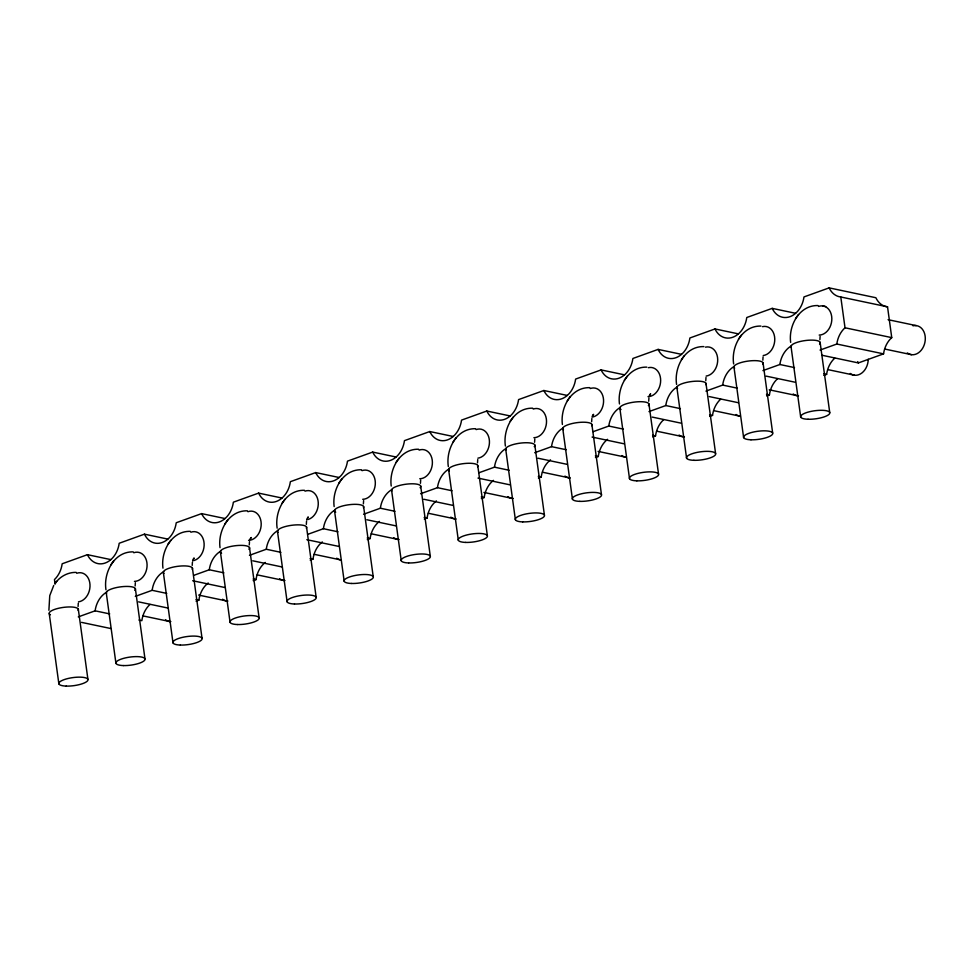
<?xml version="1.0" encoding="UTF-8"?>
<svg xmlns="http://www.w3.org/2000/svg" width="974" height="974" viewBox="0 0 974 974"><rect width="100%" height="100%" fill="white"/><g stroke="black" fill="none" stroke-linecap="round" stroke-linejoin="round"><path stroke-width="1.46" d="M78.078 606.485L78.297 603.223M135.143 585.958L135.362 582.696M192.207 565.431L192.426 562.168M249.271 544.904L249.49 541.654M306.335 524.377L306.554 521.127M363.387 503.85L363.619 500.599M420.451 483.323L420.671 480.072M477.516 462.808L477.735 459.545M534.58 442.281L534.799 439.018M591.644 421.754L591.863 418.491M648.708 401.227L648.928 397.964M705.773 380.7L705.992 377.437M762.837 360.173L763.056 356.91M819.889 339.646L820.12 336.383M53.716 585.484L49.759 595.625L48.895 610.272M133.243 551.881C114.128 551.321 103.317 572.773 105.959 589.745M190.307 531.354C171.619 530.781 160.649 551.467 162.962 568.159M247.372 510.826C228.707 510.242 217.726 530.927 220.027 547.632M304.436 490.299C285.321 489.739 274.498 511.204 277.152 528.164M361.5 469.772C342.836 469.2 331.854 489.873 334.155 506.577M418.564 449.245C399.9 448.673 388.918 469.346 391.219 486.05M475.616 428.718C456.502 428.158 445.69 449.623 448.332 466.583M532.681 408.191C513.566 407.631 502.754 429.096 505.396 446.055M589.745 387.664C571.093 387.092 560.111 407.777 562.4 424.469M646.809 367.137C628.145 366.565 617.175 387.25 619.464 403.942M703.873 346.61C684.759 346.05 673.935 367.515 676.589 384.474M760.938 326.083C741.823 325.523 730.999 346.988 733.653 363.947M818.002 305.556C799.337 304.984 788.356 325.669 790.657 342.373M54.994 583.706C59.536 576.718 67.803 572.14 76.179 572.395M170.803 540.278L167.845 544.429M193.473 558.954L194.143 558.005L192.828 559.855M250.537 538.427L251.207 537.49L249.88 539.328M307.601 517.9L308.271 516.963L306.944 518.813M592.91 415.265L593.592 414.327L592.265 416.178M649.975 394.75L650.644 393.8L649.317 395.651M55.36 583.183L56.687 581.332M112.412 562.655L113.739 560.805M110.78 564.957L112.059 563.179M226.54 521.601L227.867 519.751M224.909 523.902L226.175 522.125M281.973 503.375L283.239 501.598M283.604 501.074L284.932 499.224M339.037 482.848L340.303 481.083M340.669 480.547L341.996 478.697M396.089 462.321L397.368 460.556M397.733 460.02L399.06 458.182M453.154 441.794L454.432 440.029M454.797 439.505L456.124 437.655M510.218 421.279L511.496 419.502M511.861 418.978L513.176 417.128M567.282 400.752L568.56 398.975M568.913 398.451L570.24 396.601M624.346 380.225L625.612 378.448M625.978 377.924L627.305 376.074M681.41 359.698L682.677 357.921M683.042 357.397L684.369 355.547M738.475 339.171L739.741 337.394M740.106 336.87L741.433 335.019M795.539 318.644L796.805 316.867M797.17 316.343L798.497 314.492M110.793 559.6L87.429 554.681L62.166 563.776A22.11 16.838 -78.1 0 1 54.471 579.567L55.08 584.047M167.82 539.097L144.456 534.166L119.193 543.261A22.11 16.838 -78.1 0 1 105.241 563.009A22.11 16.838 -78.1 0 1 87.429 554.681M224.97 518.533L201.606 513.615L176.233 522.746A22.11 16.838 -78.1 0 1 162.268 542.494A22.11 16.838 -78.1 0 1 144.456 534.166M281.961 498.031L258.597 493.112L233.37 502.182A22.11 16.838 -78.1 0 1 219.406 521.93A22.11 16.838 -78.1 0 1 201.606 513.615M339.074 477.491L315.71 472.573L290.362 481.692A22.11 16.838 -78.1 0 1 276.397 501.44A22.11 16.838 -78.1 0 1 258.597 493.112M396.041 457.001L372.677 452.082L347.474 461.14A22.11 16.838 -78.1 0 1 333.522 480.888A22.11 16.838 -78.1 0 1 315.71 472.573M453.129 436.462L429.765 431.543L404.454 440.65A22.11 16.838 -78.1 0 1 390.489 460.398A22.11 16.838 -78.1 0 1 372.677 452.082M510.169 415.947L486.793 411.028L461.542 420.111A22.11 16.838 -78.1 0 1 447.577 439.858A22.11 16.838 -78.1 0 1 429.765 431.543M567.221 395.42L543.857 390.501L518.57 399.596A22.11 16.838 -78.1 0 1 504.605 419.344A22.11 16.838 -78.1 0 1 486.793 411.028M624.468 374.832L601.104 369.913L575.622 379.069A22.11 16.838 -78.1 0 1 561.657 398.829A22.11 16.838 -78.1 0 1 543.857 390.501M681.471 354.329L658.107 349.398L632.881 358.481A22.11 16.838 -78.1 0 1 618.916 378.229A22.11 16.838 -78.1 0 1 601.104 369.913M738.353 333.863L714.989 328.944L689.884 337.978A22.11 16.838 -78.1 0 1 675.919 357.726A22.11 16.838 -78.1 0 1 658.107 349.398M795.563 313.287L772.199 308.368L746.766 317.512A22.11 16.838 -78.1 0 1 732.801 337.26A22.11 16.838 -78.1 0 1 714.989 328.944M821.886 355.23L858.386 362.925L883.564 353.866A22.11 16.838 -78.1 0 1 891.746 337.625L887.533 306.834A22.11 16.838 -78.1 0 1 875.87 297.727L829.142 287.878L803.964 296.936A22.11 16.838 -78.1 0 1 789.999 316.684A22.11 16.838 -78.1 0 1 772.199 308.368M78.285 616.883L95.123 610.832L109.721 613.9M135.313 596.368L152.151 590.317L166.749 593.397M193.789 575.342L209.288 569.766L223.898 572.834M249.466 555.314L266.279 549.263L280.889 552.331M307.906 534.288L323.405 528.712L338.002 531.792M363.57 514.26L380.371 508.221L394.969 511.301M420.573 493.757L437.46 487.682L452.058 490.762M479.05 472.719L494.488 467.167L509.098 470.247M534.689 452.715L551.54 446.652L566.15 449.72M593.227 431.652L608.799 426.052L623.397 429.132M648.976 411.6L665.802 405.549L680.4 408.63M705.943 391.11L722.684 385.083L737.294 388.163M762.934 370.607L779.882 364.507L794.492 367.588M820.047 350.068L836.824 344.029L883.564 353.866M196.078 601.165L198.879 600.154A22.11 16.838 -78.1 0 1 208.18 583M253.203 580.614L256.028 579.603A22.11 16.838 -78.1 0 1 265.318 562.436M310.207 560.111L313.019 559.1A22.11 16.838 -78.1 0 1 322.309 541.934M367.32 539.572L370.132 538.561A22.11 16.838 -78.1 0 1 379.434 521.394M424.299 519.069L427.099 518.071A22.11 16.838 -78.1 0 1 436.401 500.904M481.375 498.542L484.188 497.531A22.11 16.838 -78.1 0 1 493.489 480.365M538.415 478.027L541.215 477.017A22.11 16.838 -78.1 0 1 550.517 459.85M595.467 457.5L598.279 456.489A22.11 16.838 -78.1 0 1 607.569 439.323M652.702 436.912L655.526 435.902A22.11 16.838 -78.1 0 1 663.684 419.684M709.729 416.397L712.53 415.387A22.11 16.838 -78.1 0 1 720.687 399.17M766.623 395.931L769.411 394.933A22.11 16.838 -78.1 0 1 777.569 378.716M823.797 375.367L826.622 374.357A22.11 16.838 -78.1 0 1 834.779 358.14M829.142 287.878A22.11 16.838 -78.1 0 0 840.793 296.985L887.533 306.834M822.786 305.933L825.757 306.554M888.069 319.679L916.254 325.608M840.793 296.985L845.018 327.788L891.746 337.625M884.855 349.069L911.554 354.694M827.79 369.596L854.49 375.221M823.7 373.736L826.622 374.357M766.136 376.122L795.344 382.271M769.241 389.807L797.438 395.736M766.489 394.312L769.411 394.933M709.255 396.576L738.462 402.737M713.662 410.638L740.374 416.263A14.744 11.225 -78.1 0 1 736.137 414.51M709.608 414.778L712.53 415.387M652.251 417.091L681.459 423.24M656.598 431.165L683.31 436.79M652.604 435.281L655.526 435.902M592.082 437.07L624.2 443.827M598.06 451.388L626.245 457.317A14.744 11.225 -78.1 0 1 622.009 455.564M595.357 455.881L598.279 456.489M537.94 458.206L567.148 464.354M542.481 472.22L569.181 477.844M538.305 476.396L541.215 477.017M477.991 478.1L510.12 484.869M483.932 492.43L512.117 498.371M481.266 496.91L484.188 497.531M423.824 499.26L453.032 505.409M428.353 513.274L455.053 518.899M424.177 517.45L427.099 518.071M366.857 519.751L396.065 525.899M371.289 533.801L397.989 539.426M367.21 537.94L370.132 538.561M306.822 539.681L338.94 546.438M314.225 554.328L340.937 559.953A14.744 11.225 -78.1 0 1 336.7 558.199M310.097 558.492L313.019 559.1M252.753 560.793L281.961 566.941M257.16 574.855L283.872 580.48M253.106 578.982L256.028 579.603M192.682 580.735L224.811 587.505M198.623 595.065L226.808 601.007M195.957 599.546L198.879 600.154M138.576 601.859L167.784 608.019M143.044 615.909L169.744 621.534M138.929 620.061L141.851 620.669A22.11 16.838 -78.1 0 1 150.008 604.452M81.548 622.374L110.756 628.522M820.108 342.3L829.726 412.477M791.083 346.902L800.689 417.091M763.044 362.827L772.662 433.004M734.019 367.429L743.625 437.618M705.98 383.354L715.598 453.531M676.954 387.956L686.573 458.145M648.928 403.881L658.534 474.058M619.89 408.483L629.508 478.672M591.863 424.408L601.469 494.585M562.826 429.01L572.444 499.199M534.799 444.923L544.417 515.112M505.762 449.538L515.38 519.726M477.735 465.45L487.353 535.639M448.697 470.065L458.316 540.241M420.671 485.977L430.289 556.166M391.645 490.592L401.251 560.768M363.606 506.504L373.225 576.693M334.581 511.119L344.187 581.295M306.542 527.031L316.16 597.22M277.517 531.646L287.123 601.822M249.49 547.558L259.096 617.747M220.453 552.173L230.071 622.349M192.426 568.086L202.032 638.262M163.388 572.7L173.007 642.877M135.362 588.613L144.968 658.789M106.324 593.227L115.943 663.404M78.297 609.14L87.916 679.316M49.26 613.742L58.878 683.931M705.407 347.17A14.744 11.225 -78.1 0 1 717.704 359.43A14.744 11.225 -78.1 0 1 706.162 376.061M798.534 395.809A14.744 11.225 -78.1 0 1 793.201 393.983M677.587 388.687A14.744 4.066 -7.8 0 1 690.578 381.674A14.744 4.066 -7.8 0 1 705.809 384.633M95.123 610.832A22.11 16.838 -78.1 0 1 106.75 592.131M857.704 361.598A22.11 16.838 -78.1 0 1 858.386 362.925M779.882 364.507A22.11 16.838 -78.1 0 1 791.521 345.819M722.684 385.083A22.11 16.838 -78.1 0 1 734.311 366.394M665.802 405.549A22.11 16.838 -78.1 0 1 677.429 386.848M608.799 426.052A22.11 16.838 -78.1 0 1 620.426 407.363M551.54 446.652A22.11 16.838 -78.1 0 1 563.179 427.951M494.488 467.167A22.11 16.838 -78.1 0 1 506.127 448.478M437.46 487.682A22.11 16.838 -78.1 0 1 449.087 468.993M380.371 508.221A22.11 16.838 -78.1 0 1 391.998 489.532M323.405 528.712A22.11 16.838 -78.1 0 1 335.032 510.023M266.279 549.263A22.11 16.838 -78.1 0 1 277.919 530.562M209.288 569.766A22.11 16.838 -78.1 0 1 220.928 551.065M152.151 590.317A22.11 16.838 -78.1 0 1 163.778 571.616M836.824 344.029A22.11 16.838 -78.1 0 1 845.018 327.788M76.703 573.272A14.744 11.225 -78.1 0 1 89.985 584.57A14.744 11.225 -78.1 0 1 78.48 601.847M170.852 621.595A14.744 11.225 -78.1 0 1 165.507 619.768M50.404 614.789A14.744 4.066 -7.8 0 1 62.178 607.569A14.744 4.066 -7.8 0 1 78.115 610.418M133.767 552.745A14.744 11.225 -78.1 0 1 147.086 564.725A14.744 11.225 -78.1 0 1 134.449 581.381M227.916 601.068A14.744 11.225 -78.1 0 1 222.571 599.241M106.568 593.604A14.744 4.066 -7.8 0 1 121.433 586.75A14.744 4.066 -7.8 0 1 134.814 590.354M190.831 532.218A14.744 11.225 -78.1 0 1 204.114 543.516A14.744 11.225 -78.1 0 1 192.596 560.793M284.968 580.541A14.744 11.225 -78.1 0 1 279.635 578.726M164.022 573.418A14.744 4.066 -7.8 0 1 177.012 566.418A14.744 4.066 -7.8 0 1 192.243 569.376M247.895 511.691A14.744 11.225 -78.1 0 1 261.202 523.671A14.744 11.225 -78.1 0 1 248.577 540.339M221.597 553.208A14.744 4.066 -7.8 0 1 234.113 545.878A14.744 4.066 -7.8 0 1 248.942 549.299M304.959 491.164A14.744 11.225 -78.1 0 1 318.242 502.462A14.744 11.225 -78.1 0 1 306.725 519.739M399.097 539.499A14.744 11.225 -78.1 0 1 393.764 537.672M278.15 532.364A14.744 4.066 -7.8 0 1 291.141 525.363A14.744 4.066 -7.8 0 1 306.372 528.322M362.024 470.637A14.744 11.225 -78.1 0 1 375.331 482.629A14.744 11.225 -78.1 0 1 362.693 499.285M456.161 518.972A14.744 11.225 -78.1 0 1 450.816 517.145M335.726 512.154A14.744 4.066 -7.8 0 1 347.487 504.946A14.744 4.066 -7.8 0 1 363.424 507.795M419.076 450.11A14.744 11.225 -78.1 0 1 432.395 462.102A14.744 11.225 -78.1 0 1 419.757 478.758M513.225 498.445A14.744 11.225 -78.1 0 1 507.88 496.618M391.889 490.969A14.744 4.066 -7.8 0 1 406.742 484.115A14.744 4.066 -7.8 0 1 420.123 487.718M476.14 429.583A14.744 11.225 -78.1 0 1 489.423 440.881A14.744 11.225 -78.1 0 1 477.917 458.157M570.289 477.917A14.744 11.225 -78.1 0 1 564.944 476.091M449.331 470.795A14.744 4.066 -7.8 0 1 462.321 463.782A14.744 4.066 -7.8 0 1 477.552 466.741M533.204 409.056A14.744 11.225 -78.1 0 1 546.524 421.048A14.744 11.225 -78.1 0 1 533.886 437.703M506.005 449.915A14.744 4.066 -7.8 0 1 520.871 443.06A14.744 4.066 -7.8 0 1 534.251 446.664M590.268 388.529A14.744 11.225 -78.1 0 1 603.551 399.827A14.744 11.225 -78.1 0 1 592.034 417.103M684.418 436.863A14.744 11.225 -78.1 0 1 679.073 435.037M563.459 429.741A14.744 4.066 -7.8 0 1 576.45 422.728A14.744 4.066 -7.8 0 1 591.681 425.687M648.343 367.697A14.744 11.225 -78.1 0 1 660.652 380.651A14.744 11.225 -78.1 0 1 648.014 396.649M621.035 409.518A14.744 4.066 -7.8 0 1 633.55 402.201A14.744 4.066 -7.8 0 1 648.38 405.622M762.472 326.655A14.744 11.225 -78.1 0 1 774.768 338.903A14.744 11.225 -78.1 0 1 763.226 355.534M868.236 359.26A14.744 11.225 -78.1 0 1 862.014 372.884A14.744 11.225 -78.1 0 1 850.253 373.456M734.652 368.16A14.744 4.066 -7.8 0 1 747.642 361.147A14.744 4.066 -7.8 0 1 762.873 364.106M818.513 306.433A14.744 11.225 -78.1 0 1 831.833 318.413A14.744 11.225 -78.1 0 1 819.195 335.068M913.003 325.803A14.744 11.225 -78.1 0 1 924.898 342.446A14.744 11.225 -78.1 0 1 907.318 352.929M791.326 347.292A14.744 4.066 -7.8 0 1 806.192 340.437A14.744 4.066 -7.8 0 1 819.56 344.041M693.926 460.312A14.744 4.066 -7.8 0 0 715.695 453.945A14.744 4.066 -7.8 0 0 693.622 453.251A14.744 4.066 -7.8 0 0 693.926 460.312M66.244 686.098A14.744 4.066 -7.8 0 0 88.001 679.73A14.744 4.066 -7.8 0 0 65.94 679.048A14.744 4.066 -7.8 0 0 66.244 686.098M123.308 665.571A14.744 4.066 -7.8 0 0 145.065 659.203A14.744 4.066 -7.8 0 0 123.004 658.521A14.744 4.066 -7.8 0 0 123.308 665.571M180.36 645.056A14.744 4.066 -7.8 0 0 202.129 638.676A14.744 4.066 -7.8 0 0 180.056 637.994A14.744 4.066 -7.8 0 0 180.36 645.056M237.425 624.529A14.744 4.066 -7.8 0 0 259.194 618.149A14.744 4.066 -7.8 0 0 237.12 617.467A14.744 4.066 -7.8 0 0 237.425 624.529M294.489 604.002A14.744 4.066 -7.8 0 0 316.258 597.622A14.744 4.066 -7.8 0 0 294.185 596.94A14.744 4.066 -7.8 0 0 294.489 604.002M351.553 583.475A14.744 4.066 -7.8 0 0 373.322 577.095A14.744 4.066 -7.8 0 0 351.249 576.413A14.744 4.066 -7.8 0 0 351.553 583.475M408.617 562.948A14.744 4.066 -7.8 0 0 430.386 556.568A14.744 4.066 -7.8 0 0 408.313 555.886A14.744 4.066 -7.8 0 0 408.617 562.948M465.682 542.421A14.744 4.066 -7.8 0 0 487.438 536.041A14.744 4.066 -7.8 0 0 465.377 535.359A14.744 4.066 -7.8 0 0 465.682 542.421M522.746 521.894A14.744 4.066 -7.8 0 0 544.503 515.526A14.744 4.066 -7.8 0 0 522.441 514.832A14.744 4.066 -7.8 0 0 522.746 521.894M579.81 501.367A14.744 4.066 -7.8 0 0 601.567 494.999A14.744 4.066 -7.8 0 0 579.506 494.305A14.744 4.066 -7.8 0 0 579.81 501.367M636.862 480.839A14.744 4.066 -7.8 0 0 658.631 474.472A14.744 4.066 -7.8 0 0 636.558 473.778A14.744 4.066 -7.8 0 0 636.862 480.839M750.991 439.785A14.744 4.066 -7.8 0 0 772.759 433.418A14.744 4.066 -7.8 0 0 750.686 432.736A14.744 4.066 -7.8 0 0 750.991 439.785M808.055 419.258A14.744 4.066 -7.8 0 0 829.824 412.891A14.744 4.066 -7.8 0 0 807.75 412.209A14.744 4.066 -7.8 0 0 808.055 419.258"/></g></svg>
